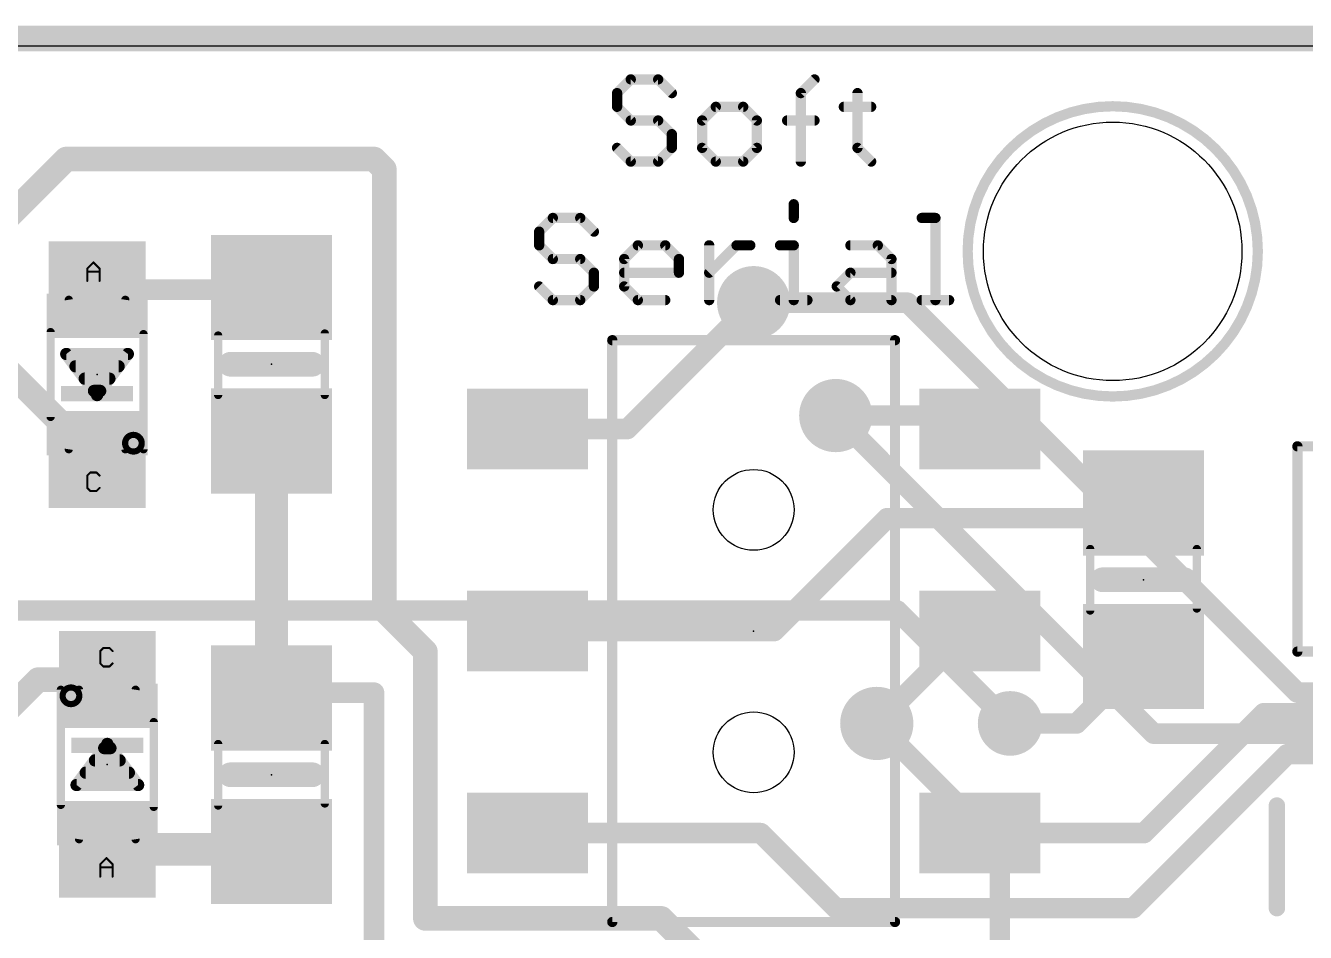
# Model space of a CAD drawing. Extents: x -6.7 to 68.6, y -6.2 to 53.6.
# Drawn here: x 1.78 to 17.62, y 42.37 to 53.59 of the extents above; entities that cross this region are included whole.
import ezdxf

# ---------------------------------------------------------------- set-up
doc = ezdxf.new("R2010")
doc.units = 0
for name, color, linetype in [('1', 12, 'CONTINUOUS'), ('16', 132, 'CONTINUOUS'), ('18', 110, 'CONTINUOUS'), ('20', 53, 'CONTINUOUS'), ('21', 40, 'CONTINUOUS'), ('23', 40, 'CONTINUOUS'), ('47', 253, 'CONTINUOUS'), ('51', 253, 'CONTINUOUS')]:
    doc.layers.add(name, color=color, linetype=linetype)

# ---------------------------------------------------------------- blocks, each defined once
blk = doc.blocks.new('RECT')
blk.add_solid([(-0.5, -0.5), (0.5, -0.5), (-0.5, 0.5), (0.5, 0.5)])
blk = doc.blocks.new('ROUNDV')
at = {"const_width": 0.5}
blk.add_lwpolyline([(0, -0.25, 1), (0, 0.25, 1), (0, -0.25)], format="xyb", dxfattribs=at)

msp = doc.modelspace()

# ---------------------------------------------------------------- linework, layer by layer
at = {"layer": '1'}
for points, const_width in [([(29.972, 53.467), (0, 53.467)], 0.254), ([(1.397, 51.054), (2.286, 51.943)], 0.3048), ([(2.286, 51.943), (6.096, 51.943)], 0.3048), ([(6.096, 51.943), (6.223, 51.816)], 0.3048), ([(6.223, 51.816), (6.223, 46.355)], 0.3048), ([(4.799, 50.326), (2.667, 50.326)], 0.254), ([(4.826, 50.353), (4.799, 50.326)], 0.254), ([(10.795, 50.165), (9.231, 48.601)], 0.254), ([(2.667, 48.226), (1.397, 49.496)], 0.3048), ([(11.811, 48.768), (13.428, 48.768)], 0.254), ([(13.595, 48.601), (13.428, 48.768)], 0.254), ([(4.826, 48.453), (4.826, 45.273)], 0.4064), ([(9.231, 48.601), (7.995, 48.601)], 0.254), ([(15.433, 47.498), (15.621, 47.686)], 0.254), ([(11.049, 46.101), (12.446, 47.498)], 0.254), ([(12.446, 47.498), (15.433, 47.498)], 0.254), ([(6.223, 46.355), (6.731, 45.847)], 0.3048), ([(7.995, 46.101), (11.049, 46.101)], 0.254), ([(12.319, 44.958), (13.462, 46.101)], 0.254), ([(13.462, 46.101), (13.595, 46.101)], 0.254), ([(6.731, 45.847), (6.731, 42.545)], 0.3048), ([(14.793, 44.958), (15.621, 45.786)], 0.254), ([(1.939, 45.5), (1.27, 44.831)], 0.3048), ([(2.794, 45.5), (1.939, 45.5)], 0.3048), ([(4.892, 45.339), (4.826, 45.273)], 0.254), ([(6.096, 45.339), (4.892, 45.339)], 0.254), ([(6.096, 41.783), (6.096, 45.339)], 0.254), ([(17.111, 45.085), (15.627, 43.601)], 0.254), ([(60.452, 45.085), (17.111, 45.085)], 0.254), ([(13.97, 44.958), (14.793, 44.958)], 0.254), ([(15.494, 42.672), (17.399, 44.577)], 0.254), ([(62.738, 44.577), (17.399, 44.577)], 0.254), ([(7.995, 43.601), (10.882, 43.601)], 0.254), ([(10.882, 43.601), (11.811, 42.672)], 0.254), ([(15.627, 43.601), (13.595, 43.601)], 0.254), ([(2.794, 43.4), (4.799, 43.4)], 0.4064), ([(4.799, 43.4), (4.826, 43.373)], 0.4064), ([(11.811, 42.672), (15.494, 42.672)], 0.254), ([(6.731, 42.545), (9.652, 42.545)], 0.3048), ([(9.652, 42.545), (10.983, 41.214)], 0.3048)]:
    msp.add_lwpolyline(points, dxfattribs=dict(at, const_width=const_width))
for points, const_width in [([(2.286, 52.0192, 1), (2.286, 51.8668)], 0.1524), ([(2.3399, 51.8891, 1), (2.2321, 51.9969)], 0.1524), ([(6.1499, 51.9969, 1), (6.0421, 51.8891)], 0.1524), ([(6.096, 51.8668, 1), (6.096, 52.0192)], 0.1524), ([(6.2992, 51.816, 1), (6.1468, 51.816)], 0.1524), ([(6.1691, 51.7621, 1), (6.2769, 51.8699)], 0.1524), ([(2.667, 50.3895, 1), (2.667, 50.2625)], 0.127), ([(4.7541, 50.3709, 1), (4.8439, 50.2811)], 0.127), ([(4.8709, 50.3081, 1), (4.7811, 50.3979)], 0.127), ([(4.799, 50.2625, 1), (4.799, 50.3895)], 0.127), ([(10.8399, 50.1201, 1), (10.7501, 50.2099)], 0.127), ([(11.811, 48.8315, 1), (11.811, 48.7045)], 0.127), ([(13.4729, 48.8129, 1), (13.3831, 48.7231)], 0.127), ([(13.428, 48.7045, 1), (13.428, 48.8315)], 0.127), ([(4.9276, 48.453, 1), (4.7244, 48.453)], 0.2032), ([(7.995, 48.6645, 1), (7.995, 48.5375)], 0.127), ([(9.1861, 48.6459, 1), (9.2759, 48.5561)], 0.127), ([(9.231, 48.5375, 1), (9.231, 48.6645)], 0.127), ([(13.5501, 48.5561, 1), (13.6399, 48.6459)], 0.127), ([(2.6131, 48.1721, 1), (2.7209, 48.2799)], 0.1524), ([(15.6659, 47.6411, 1), (15.5761, 47.7309)], 0.127), ([(12.446, 47.5615, 1), (12.446, 47.4345)], 0.127), ([(12.4909, 47.4531, 1), (12.4011, 47.5429)], 0.127), ([(15.3881, 47.5429, 1), (15.4779, 47.4531)], 0.127), ([(15.433, 47.4345, 1), (15.433, 47.5615)], 0.127), ([(6.2769, 46.4089, 1), (6.1691, 46.3011)], 0.1524), ([(6.1468, 46.355, 1), (6.2992, 46.355)], 0.1524), ([(7.995, 46.1645, 1), (7.995, 46.0375)], 0.127), ([(11.0041, 46.1459, 1), (11.0939, 46.0561)], 0.127), ([(11.049, 46.0375, 1), (11.049, 46.1645)], 0.127), ([(13.462, 46.1645, 1), (13.462, 46.0375)], 0.127), ([(13.5069, 46.0561, 1), (13.4171, 46.1459)], 0.127), ([(13.595, 46.0375, 1), (13.595, 46.1645)], 0.127), ([(6.8072, 45.847, 1), (6.6548, 45.847)], 0.1524), ([(6.6771, 45.7931, 1), (6.7849, 45.9009)], 0.1524), ([(15.6659, 45.7411, 1), (15.5761, 45.8309)], 0.127), ([(1.939, 45.5762, 1), (1.939, 45.4238)], 0.1524), ([(1.9929, 45.4461, 1), (1.8851, 45.5539)], 0.1524), ([(2.794, 45.4238, 1), (2.794, 45.5762)], 0.1524), ([(4.7244, 45.273, 1), (4.9276, 45.273)], 0.2032), ([(4.7811, 45.3179, 1), (4.8709, 45.2281)], 0.127), ([(4.892, 45.4025, 1), (4.892, 45.2755)], 0.127), ([(4.9369, 45.2941, 1), (4.8471, 45.3839)], 0.127), ([(6.1595, 45.339, 1), (6.0325, 45.339)], 0.127), ([(6.096, 45.2755, 1), (6.096, 45.4025)], 0.127), ([(17.111, 45.1485, 1), (17.111, 45.0215)], 0.127), ([(17.1559, 45.0401, 1), (17.0661, 45.1299)], 0.127), ([(12.2741, 45.0029, 1), (12.3639, 44.9131)], 0.127), ([(13.97, 45.0215, 1), (13.97, 44.8945)], 0.127), ([(14.7481, 45.0029, 1), (14.8379, 44.9131)], 0.127), ([(14.793, 44.8945, 1), (14.793, 45.0215)], 0.127), ([(17.399, 44.6405, 1), (17.399, 44.5135)], 0.127), ([(17.4439, 44.5321, 1), (17.3541, 44.6219)], 0.127), ([(7.995, 43.6645, 1), (7.995, 43.5375)], 0.127), ([(10.9269, 43.6459, 1), (10.8371, 43.5561)], 0.127), ([(10.882, 43.5375, 1), (10.882, 43.6645)], 0.127), ([(13.595, 43.6645, 1), (13.595, 43.5375)], 0.127), ([(15.627, 43.5375, 1), (15.627, 43.6645)], 0.127), ([(2.794, 43.5016, 1), (2.794, 43.2984)], 0.2032), ([(4.8708, 43.4718, 1), (4.7272, 43.3282)], 0.2032), ([(4.799, 43.2984, 1), (4.799, 43.5016)], 0.2032), ([(15.5821, 43.6459, 1), (15.6719, 43.5561)], 0.127), ([(4.7542, 43.3012, 1), (4.8978, 43.4448)], 0.2032), ([(11.811, 42.7355, 1), (11.811, 42.6085)], 0.127), ([(11.7661, 42.6271, 1), (11.8559, 42.7169)], 0.127), ([(15.4491, 42.7169, 1), (15.5389, 42.6271)], 0.127), ([(15.494, 42.6085, 1), (15.494, 42.7355)], 0.127), ([(6.731, 42.6212, 1), (6.731, 42.4688)], 0.1524), ([(6.6548, 42.545, 1), (6.8072, 42.545)], 0.1524), ([(9.7059, 42.5989, 1), (9.5981, 42.4911)], 0.1524), ([(9.652, 42.4688, 1), (9.652, 42.6212)], 0.1524)]:
    msp.add_lwpolyline(points, format="xyb", dxfattribs=dict(at, const_width=const_width))
at = {"layer": '16', "const_width": 0.254}
for points in [[(12.7, 50.165), (10.795, 50.165)], [(17.526, 45.339), (12.7, 50.165)], [(15.748, 44.831), (11.811, 48.768)], [(12.573, 46.355), (1.524, 46.355)], [(12.573, 46.355), (13.97, 44.958)], [(21.59, 45.339), (17.526, 45.339)], [(12.319, 44.958), (13.843, 43.434)], [(21.336, 44.831), (15.748, 44.831)], [(13.843, 43.434), (13.843, 37.338)]]:
    msp.add_lwpolyline(points, dxfattribs=at)
at = {"layer": '16', "const_width": 0.127}
for points in [[(10.795, 50.2285, 1), (10.795, 50.1015)], [(12.7449, 50.2099, 1), (12.6551, 50.1201)], [(12.7, 50.1015, 1), (12.7, 50.2285)], [(11.8559, 48.8129, 1), (11.7661, 48.7231)], [(12.6179, 46.3999, 1), (12.5281, 46.3101)], [(12.573, 46.2915, 1), (12.573, 46.4185)], [(17.526, 45.4025, 1), (17.526, 45.2755)], [(17.4811, 45.2941, 1), (17.5709, 45.3839)], [(12.3639, 45.0029, 1), (12.2741, 44.9131)], [(13.9251, 44.9131, 1), (14.0149, 45.0029)], [(15.748, 44.8945, 1), (15.748, 44.7675)], [(15.7031, 44.7861, 1), (15.7929, 44.8759)], [(13.9065, 43.434, 1), (13.7795, 43.434)], [(13.7981, 43.3891, 1), (13.8879, 43.4789)]]:
    msp.add_lwpolyline(points, format="xyb", dxfattribs=at)
at = {"layer": '20'}
msp.add_line((64.516, 53.34), (0, 53.34), dxfattribs=at)
for centre, radius in [((15.24, 50.8), 1.6), ((10.795, 47.601), 0.5), ((10.795, 44.601), 0.5)]:
    msp.add_circle(centre, radius, dxfattribs=at)
at = {"layer": '21'}
for points, const_width in [([(9.2739, 52.9281), (9.1044, 52.7586)], 0.127), ([(9.6128, 52.9281), (9.2739, 52.9281)], 0.127), ([(9.7823, 52.7586), (9.6128, 52.9281)], 0.127), ([(11.3788, 52.7586), (11.5483, 52.9281)], 0.127), ([(9.1044, 52.7586), (9.1044, 52.5892)], 0.127), ([(11.3788, 51.9113), (11.3788, 52.7586)], 0.127), ([(12.0804, 52.7586), (12.0804, 52.0807)], 0.127), ([(9.1044, 52.5892), (9.2739, 52.4197)], 0.127), ([(10.3263, 52.5892), (10.1569, 52.4197)], 0.127), ([(10.6653, 52.5892), (10.3263, 52.5892)], 0.127), ([(10.8348, 52.4197), (10.6653, 52.5892)], 0.127), ([(11.911, 52.5892), (12.2499, 52.5892)], 0.127), ([(9.2739, 52.4197), (9.6128, 52.4197)], 0.127), ([(9.6128, 52.4197), (9.7823, 52.2502)], 0.127), ([(10.1569, 52.4197), (10.1569, 52.0807)], 0.127), ([(10.8348, 52.0807), (10.8348, 52.4197)], 0.127), ([(11.2093, 52.4197), (11.5483, 52.4197)], 0.127), ([(9.7823, 52.2502), (9.7823, 52.0807)], 0.127), ([(9.2739, 51.9113), (9.1044, 52.0807)], 0.127), ([(9.7823, 52.0807), (9.6128, 51.9113)], 0.127), ([(10.1569, 52.0807), (10.3263, 51.9113)], 0.127), ([(10.6653, 51.9113), (10.8348, 52.0807)], 0.127), ([(12.0804, 52.0807), (12.2499, 51.9113)], 0.127), ([(9.6128, 51.9113), (9.2739, 51.9113)], 0.127), ([(10.3263, 51.9113), (10.6653, 51.9113)], 0.127), ([(11.2911, 51.3831), (11.2911, 51.2136)], 0.127), ([(8.3091, 51.2136), (8.1396, 51.0441)], 0.127), ([(8.6481, 51.2136), (8.3091, 51.2136)], 0.127), ([(8.8176, 51.0441), (8.6481, 51.2136)], 0.127), ([(12.8757, 51.2136), (13.0452, 51.2136)], 0.127), ([(13.0452, 51.2136), (13.0452, 50.1968)], 0.127), ([(8.1396, 51.0441), (8.1396, 50.8747)], 0.127), ([(8.1396, 50.8747), (8.3091, 50.7052)], 0.127), ([(9.1921, 50.7052), (9.3616, 50.8747)], 0.127), ([(9.3616, 50.8747), (9.7005, 50.8747)], 0.127), ([(9.7005, 50.8747), (9.87, 50.7052)], 0.127), ([(10.2446, 50.1968), (10.2446, 50.8747)], 0.127), ([(10.2446, 50.5357), (10.5835, 50.8747)], 0.127), ([(10.5835, 50.8747), (10.753, 50.8747)], 0.127), ([(11.1216, 50.8747), (11.2911, 50.8747)], 0.127), ([(11.2911, 50.8747), (11.2911, 50.1968)], 0.127), ([(11.9927, 50.8747), (12.3317, 50.8747)], 0.127), ([(12.3317, 50.8747), (12.5012, 50.7052)], 0.127), ([(8.3091, 50.7052), (8.6481, 50.7052)], 0.127), ([(8.6481, 50.7052), (8.8176, 50.5357)], 0.127), ([(9.1921, 50.3662), (9.1921, 50.7052)], 0.127), ([(9.87, 50.7052), (9.87, 50.5357)], 0.127), ([(12.5012, 50.7052), (12.5012, 50.1968)], 0.127), ([(8.8176, 50.5357), (8.8176, 50.3662)], 0.127), ([(9.87, 50.5357), (9.1921, 50.5357)], 0.127), ([(11.8232, 50.3662), (11.9927, 50.5357)], 0.127), ([(11.9927, 50.5357), (12.5012, 50.5357)], 0.127), ([(8.3091, 50.1968), (8.1396, 50.3662)], 0.127), ([(8.8176, 50.3662), (8.6481, 50.1968)], 0.127), ([(9.3616, 50.1968), (9.1921, 50.3662)], 0.127), ([(11.9927, 50.1968), (11.8232, 50.3662)], 0.127), ([(8.6481, 50.1968), (8.3091, 50.1968)], 0.127), ([(9.7005, 50.1968), (9.3616, 50.1968)], 0.127), ([(11.1216, 50.1968), (11.4606, 50.1968)], 0.127), ([(12.5012, 50.1968), (11.9927, 50.1968)], 0.127), ([(12.8757, 50.1968), (13.2147, 50.1968)], 0.127), ([(9.045, 42.501), (9.045, 49.701)], 0.127), ([(9.045, 49.701), (12.545, 49.701)], 0.127), ([(12.545, 49.701), (12.545, 42.501)], 0.127), ([(3.048, 49.53), (2.286, 49.53)], 0.1524), ([(2.286, 49.53), (2.667, 49.022)], 0.1524), ([(2.667, 49.022), (3.048, 49.53)], 0.1524), ([(2.4003, 49.3776), (2.9337, 49.3776)], 0.1524), ([(5.334, 49.403), (4.318, 49.403)], 0.3048), ([(2.5146, 49.2252), (2.8194, 49.2252)], 0.1524), ([(2.6289, 49.0728), (2.7051, 49.0728)], 0.1524), ([(17.526, 48.387), (42.926, 48.387)], 0.127), ([(17.526, 45.847), (17.526, 48.387)], 0.127), ([(15.113, 46.736), (16.129, 46.736)], 0.3048), ([(42.926, 45.847), (17.526, 45.847)], 0.127), ([(2.794, 44.704), (2.413, 44.196)], 0.1524), ([(2.7559, 44.6532), (2.8321, 44.6532)], 0.1524), ([(3.175, 44.196), (2.794, 44.704)], 0.1524), ([(2.6416, 44.5008), (2.9464, 44.5008)], 0.1524), ([(2.5273, 44.3484), (3.0607, 44.3484)], 0.1524), ([(4.318, 44.323), (5.334, 44.323)], 0.3048), ([(2.413, 44.196), (3.175, 44.196)], 0.1524), ([(2.413, 44.196), (3.175, 44.196)], 0.1524), ([(12.545, 42.501), (9.045, 42.501)], 0.127)]:
    msp.add_lwpolyline(points, dxfattribs=dict(at, const_width=const_width))
for points, const_width in [([(9.2739, 52.9599, 1), (9.2739, 52.8964)], 0.0635), ([(9.2963, 52.9057, 1), (9.2514, 52.9506)], 0.0635), ([(9.6353, 52.9506, 1), (9.5904, 52.9057)], 0.0635), ([(9.6128, 52.8964, 1), (9.6128, 52.9599)], 0.0635), ([(11.5707, 52.9057, 1), (11.5258, 52.9506)], 0.0635), ([(9.1362, 52.7586, 1), (9.0726, 52.7586)], 0.0635), ([(9.0819, 52.7811, 1), (9.1269, 52.7362)], 0.0635), ([(9.7599, 52.7362, 1), (9.8048, 52.7811)], 0.0635), ([(11.4105, 52.7586, 1), (11.347, 52.7586)], 0.0635), ([(11.3563, 52.7811, 1), (11.4012, 52.7362)], 0.0635), ([(12.1122, 52.7586, 1), (12.0487, 52.7586)], 0.0635), ([(9.0726, 52.5892, 1), (9.1362, 52.5892)], 0.0635), ([(9.1269, 52.6116, 1), (9.0819, 52.5667)], 0.0635), ([(10.3263, 52.6209, 1), (10.3263, 52.5574)], 0.0635), ([(10.3488, 52.5667, 1), (10.3039, 52.6116)], 0.0635), ([(10.6877, 52.6116, 1), (10.6428, 52.5667)], 0.0635), ([(10.6653, 52.5574, 1), (10.6653, 52.6209)], 0.0635), ([(11.911, 52.6209, 1), (11.911, 52.5574)], 0.0635), ([(12.2499, 52.5574, 1), (12.2499, 52.6209)], 0.0635), ([(9.2739, 52.4514, 1), (9.2739, 52.3879)], 0.0635), ([(9.2514, 52.3972, 1), (9.2963, 52.4421)], 0.0635), ([(9.6353, 52.4421, 1), (9.5904, 52.3972)], 0.0635), ([(9.6128, 52.3879, 1), (9.6128, 52.4514)], 0.0635), ([(10.1886, 52.4197, 1), (10.1251, 52.4197)], 0.0635), ([(10.1344, 52.4421, 1), (10.1793, 52.3972)], 0.0635), ([(10.8665, 52.4197, 1), (10.803, 52.4197)], 0.0635), ([(10.8123, 52.3972, 1), (10.8572, 52.4421)], 0.0635), ([(11.2093, 52.4514, 1), (11.2093, 52.3879)], 0.0635), ([(11.5483, 52.3879, 1), (11.5483, 52.4514)], 0.0635), ([(9.8141, 52.2502, 1), (9.7506, 52.2502)], 0.0635), ([(9.7599, 52.2278, 1), (9.8048, 52.2727)], 0.0635), ([(9.1269, 52.1032, 1), (9.0819, 52.0583)], 0.0635), ([(9.8048, 52.0583, 1), (9.7599, 52.1032)], 0.0635), ([(10.1793, 52.1032, 1), (10.1344, 52.0583)], 0.0635), ([(10.8572, 52.0583, 1), (10.8123, 52.1032)], 0.0635), ([(12.1029, 52.1032, 1), (12.058, 52.0583)], 0.0635), ([(9.2739, 51.943, 1), (9.2739, 51.8795)], 0.0635), ([(9.2514, 51.8888, 1), (9.2963, 51.9337)], 0.0635), ([(9.5904, 51.9337, 1), (9.6353, 51.8888)], 0.0635), ([(9.6128, 51.8795, 1), (9.6128, 51.943)], 0.0635), ([(9.7506, 52.0807, 1), (9.8141, 52.0807)], 0.0635), ([(10.1251, 52.0807, 1), (10.1886, 52.0807)], 0.0635), ([(10.3263, 51.943, 1), (10.3263, 51.8795)], 0.0635), ([(10.3039, 51.8888, 1), (10.3488, 51.9337)], 0.0635), ([(10.6428, 51.9337, 1), (10.6877, 51.8888)], 0.0635), ([(10.6653, 51.8795, 1), (10.6653, 51.943)], 0.0635), ([(10.803, 52.0807, 1), (10.8665, 52.0807)], 0.0635), ([(12.0487, 52.0807, 1), (12.1122, 52.0807)], 0.0635), ([(12.2275, 51.8888, 1), (12.2724, 51.9337)], 0.0635), ([(11.347, 51.9113, 1), (11.4105, 51.9113)], 0.0635), ([(11.3228, 51.3831, 1), (11.2593, 51.3831)], 0.0635), ([(8.3091, 51.2454, 1), (8.3091, 51.1819)], 0.0635), ([(8.3316, 51.1912, 1), (8.2867, 51.2361)], 0.0635), ([(8.6705, 51.2361, 1), (8.6256, 51.1912)], 0.0635), ([(8.6481, 51.1819, 1), (8.6481, 51.2454)], 0.0635), ([(11.2593, 51.2136, 1), (11.3228, 51.2136)], 0.0635), ([(12.8757, 51.2454, 1), (12.8757, 51.1819)], 0.0635), ([(13.0769, 51.2136, 1), (13.0134, 51.2136)], 0.0635), ([(13.0452, 51.1819, 1), (13.0452, 51.2454)], 0.0635), ([(8.1714, 51.0441, 1), (8.1079, 51.0441)], 0.0635), ([(8.1172, 51.0666, 1), (8.1621, 51.0217)], 0.0635), ([(8.7951, 51.0217, 1), (8.84, 51.0666)], 0.0635), ([(8.1621, 50.8971, 1), (8.1172, 50.8522)], 0.0635), ([(8.1079, 50.8747, 1), (8.1714, 50.8747)], 0.0635), ([(9.3616, 50.9064, 1), (9.3616, 50.8429)], 0.0635), ([(9.384, 50.8522, 1), (9.3391, 50.8971)], 0.0635), ([(9.723, 50.8971, 1), (9.6781, 50.8522)], 0.0635), ([(9.7005, 50.8429, 1), (9.7005, 50.9064)], 0.0635), ([(10.2763, 50.8747, 1), (10.2128, 50.8747)], 0.0635), ([(10.5835, 50.9064, 1), (10.5835, 50.8429)], 0.0635), ([(10.606, 50.8522, 1), (10.5611, 50.8971)], 0.0635), ([(10.753, 50.8429, 1), (10.753, 50.9064)], 0.0635), ([(11.1216, 50.9064, 1), (11.1216, 50.8429)], 0.0635), ([(11.3228, 50.8747, 1), (11.2593, 50.8747)], 0.0635), ([(11.2911, 50.8429, 1), (11.2911, 50.9064)], 0.0635), ([(11.9927, 50.9064, 1), (11.9927, 50.8429)], 0.0635), ([(12.3541, 50.8971, 1), (12.3092, 50.8522)], 0.0635), ([(12.3317, 50.8429, 1), (12.3317, 50.9064)], 0.0635), ([(8.3091, 50.7369, 1), (8.3091, 50.6734)], 0.0635), ([(8.2867, 50.6827, 1), (8.3316, 50.7276)], 0.0635), ([(8.6705, 50.7276, 1), (8.6256, 50.6827)], 0.0635), ([(8.6481, 50.6734, 1), (8.6481, 50.7369)], 0.0635), ([(9.2239, 50.7052, 1), (9.1604, 50.7052)], 0.0635), ([(9.1697, 50.7276, 1), (9.2146, 50.6827)], 0.0635), ([(9.9018, 50.7052, 1), (9.8383, 50.7052)], 0.0635), ([(9.8476, 50.6827, 1), (9.8925, 50.7276)], 0.0635), ([(12.5329, 50.7052, 1), (12.4694, 50.7052)], 0.0635), ([(12.4787, 50.6827, 1), (12.5236, 50.7276)], 0.0635), ([(8.8493, 50.5357, 1), (8.7858, 50.5357)], 0.0635), ([(8.7951, 50.5133, 1), (8.84, 50.5582)], 0.0635), ([(9.1921, 50.5675, 1), (9.1921, 50.504)], 0.0635), ([(9.8383, 50.5357, 1), (9.9018, 50.5357)], 0.0635), ([(9.87, 50.504, 1), (9.87, 50.5675)], 0.0635), ([(10.2221, 50.5582, 1), (10.267, 50.5133)], 0.0635), ([(11.9927, 50.5675, 1), (11.9927, 50.504)], 0.0635), ([(12.0152, 50.5133, 1), (11.9703, 50.5582)], 0.0635), ([(12.5012, 50.504, 1), (12.5012, 50.5675)], 0.0635), ([(8.1621, 50.3887, 1), (8.1172, 50.3438)], 0.0635), ([(8.7858, 50.3662, 1), (8.8493, 50.3662)], 0.0635), ([(8.84, 50.3438, 1), (8.7951, 50.3887)], 0.0635), ([(9.1604, 50.3662, 1), (9.2239, 50.3662)], 0.0635), ([(9.2146, 50.3887, 1), (9.1697, 50.3438)], 0.0635), ([(11.8457, 50.3887, 1), (11.8008, 50.3438)], 0.0635), ([(11.8008, 50.3887, 1), (11.8457, 50.3438)], 0.0635), ([(8.3091, 50.2285, 1), (8.3091, 50.165)], 0.0635), ([(8.2867, 50.1743, 1), (8.3316, 50.2192)], 0.0635), ([(8.6256, 50.2192, 1), (8.6705, 50.1743)], 0.0635), ([(8.6481, 50.165, 1), (8.6481, 50.2285)], 0.0635), ([(9.3616, 50.2285, 1), (9.3616, 50.165)], 0.0635), ([(9.3391, 50.1743, 1), (9.384, 50.2192)], 0.0635), ([(9.7005, 50.165, 1), (9.7005, 50.2285)], 0.0635), ([(10.2128, 50.1968, 1), (10.2763, 50.1968)], 0.0635), ([(11.1216, 50.2285, 1), (11.1216, 50.165)], 0.0635), ([(11.2593, 50.1968, 1), (11.3228, 50.1968)], 0.0635), ([(11.4606, 50.165, 1), (11.4606, 50.2285)], 0.0635), ([(11.9927, 50.2285, 1), (11.9927, 50.165)], 0.0635), ([(11.9703, 50.1743, 1), (12.0152, 50.2192)], 0.0635), ([(12.4694, 50.1968, 1), (12.5329, 50.1968)], 0.0635), ([(12.5012, 50.165, 1), (12.5012, 50.2285)], 0.0635), ([(12.8757, 50.2285, 1), (12.8757, 50.165)], 0.0635), ([(13.0134, 50.1968, 1), (13.0769, 50.1968)], 0.0635), ([(13.2147, 50.165, 1), (13.2147, 50.2285)], 0.0635), ([(9.0768, 49.701, 1), (9.0132, 49.701)], 0.0635), ([(9.045, 49.7328, 1), (9.045, 49.6692)], 0.0635), ([(12.5768, 49.701, 1), (12.5132, 49.701)], 0.0635), ([(12.545, 49.6692, 1), (12.545, 49.7328)], 0.0635), ([(2.286, 49.5681, 1), (2.286, 49.4919)], 0.0762), ([(2.3165, 49.5529, 1), (2.2555, 49.5071)], 0.0762), ([(3.0785, 49.5071, 1), (3.0175, 49.5529)], 0.0762), ([(3.048, 49.4919, 1), (3.048, 49.5681)], 0.0762), ([(2.4003, 49.4157, 1), (2.4003, 49.3395)], 0.0762), ([(2.9337, 49.3395, 1), (2.9337, 49.4157)], 0.0762), ([(4.318, 49.4792, 1), (4.318, 49.3268)], 0.1524), ([(5.334, 49.3268, 1), (5.334, 49.4792)], 0.1524), ([(2.5146, 49.2633, 1), (2.5146, 49.1871)], 0.0762), ([(2.8194, 49.1871, 1), (2.8194, 49.2633)], 0.0762), ([(2.6289, 49.1109, 1), (2.6289, 49.0347)], 0.0762), ([(2.7051, 49.0347, 1), (2.7051, 49.1109)], 0.0762), ([(2.6365, 49.0449, 1), (2.6975, 48.9991)], 0.0762), ([(2.6365, 48.9991, 1), (2.6975, 49.0449)], 0.0762), ([(17.526, 48.4188, 1), (17.526, 48.3552)], 0.0635), ([(17.5577, 48.387, 1), (17.4943, 48.387)], 0.0635), ([(15.113, 46.8122, 1), (15.113, 46.6598)], 0.1524), ([(16.129, 46.6598, 1), (16.129, 46.8122)], 0.1524), ([(17.526, 45.8788, 1), (17.526, 45.8152)], 0.0635), ([(17.4943, 45.847, 1), (17.5577, 45.847)], 0.0635), ([(2.7559, 44.6913, 1), (2.7559, 44.6151)], 0.0762), ([(2.8245, 44.7269, 1), (2.7635, 44.6811)], 0.0762), ([(2.8245, 44.6811, 1), (2.7635, 44.7269)], 0.0762), ([(2.8321, 44.6151, 1), (2.8321, 44.6913)], 0.0762), ([(2.6416, 44.5389, 1), (2.6416, 44.4627)], 0.0762), ([(2.9464, 44.4627, 1), (2.9464, 44.5389)], 0.0762), ([(2.5273, 44.3865, 1), (2.5273, 44.3103)], 0.0762), ([(3.0607, 44.3103, 1), (3.0607, 44.3865)], 0.0762), ([(4.318, 44.3992, 1), (4.318, 44.2468)], 0.1524), ([(5.334, 44.2468, 1), (5.334, 44.3992)], 0.1524), ([(2.413, 44.2341, 1), (2.413, 44.1579)], 0.0762), ([(2.413, 44.2341, 1), (2.413, 44.1579)], 0.0762), ([(2.3825, 44.2189, 1), (2.4435, 44.1731)], 0.0762), ([(3.1445, 44.1731, 1), (3.2055, 44.2189)], 0.0762), ([(3.175, 44.1579, 1), (3.175, 44.2341)], 0.0762), ([(3.175, 44.1579, 1), (3.175, 44.2341)], 0.0762), ([(9.0132, 42.501, 1), (9.0768, 42.501)], 0.0635), ([(9.045, 42.5328, 1), (9.045, 42.4693)], 0.0635), ([(12.5132, 42.501, 1), (12.5768, 42.501)], 0.0635), ([(12.545, 42.4693, 1), (12.545, 42.5328)], 0.0635)]:
    msp.add_lwpolyline(points, format="xyb", dxfattribs=dict(at, const_width=const_width))
at = {"layer": '23'}
for p in [(2.667, 49.276), (4.826, 49.403), (15.621, 46.736), (10.795, 46.101), (2.794, 44.45), (4.826, 44.323)]:
    msp.add_point(p, dxfattribs=at)
at = {"layer": '47', "const_width": 0.13}
msp.add_lwpolyline([(22.352, 53.34), (-6.268, 53.34)], dxfattribs=at)
at = {"layer": '51'}
for points, const_width in [([(15.24, 49.004, 1), (15.24, 52.596, 1), (15.24, 49.004)], 0.127), ([(2.5522, 50.5872, 1), (2.5395, 50.5872)], 0.0127), ([(2.5413, 50.5917, 1), (2.5503, 50.5827)], 0.0127), ([(2.5458, 50.5554, 1), (2.5458, 50.5427)], 0.0127), ([(2.6266, 50.668, 1), (2.6176, 50.659)], 0.0127), ([(2.6266, 50.659, 1), (2.6176, 50.668)], 0.0127), ([(2.7047, 50.5872, 1), (2.692, 50.5872)], 0.0127), ([(2.6939, 50.5827, 1), (2.7028, 50.5917)], 0.0127), ([(2.6984, 50.5427, 1), (2.6984, 50.5554)], 0.0127), ([(2.5395, 50.4347, 1), (2.5522, 50.4347)], 0.0127), ([(2.692, 50.4347, 1), (2.7047, 50.4347)], 0.0127), ([(2.317, 50.201, 0.8571), (3.017, 50.201)], 0.1016), ([(2.3421, 50.2049, 1), (2.2919, 50.1971)], 0.0508), ([(3.0421, 50.1971, 1), (2.9919, 50.2049)], 0.0508), ([(2.1174, 49.801, 1), (2.0666, 49.801)], 0.0508), ([(3.2674, 49.776, 1), (3.2166, 49.776)], 0.0508), ([(4.1914, 49.759, 1), (4.1406, 49.759)], 0.0508), ([(5.5114, 49.784, 1), (5.4606, 49.784)], 0.0508), ([(4.1406, 49.022, 1), (4.1914, 49.022)], 0.0508), ([(5.4606, 49.022, 1), (5.5114, 49.022)], 0.0508), ([(2.0666, 48.751, 1), (2.1174, 48.751)], 0.0508), ([(3.017, 48.351, 0.8571), (2.317, 48.351)], 0.1016), ([(3.117, 48.323, 1), (3.117, 48.529, 1), (3.117, 48.323)], 0.0762), ([(2.2919, 48.3549, 1), (2.3421, 48.3471)], 0.0508), ([(2.9919, 48.3471, 1), (3.0421, 48.3549)], 0.0508), ([(3.2166, 48.351, 1), (3.2674, 48.351)], 0.0508), ([(2.5522, 48.0254, 1), (2.5395, 48.0254)], 0.0127), ([(2.5413, 48.0299, 1), (2.5503, 48.0209)], 0.0127), ([(2.584, 48.0698, 1), (2.584, 48.0571)], 0.0127), ([(2.5884, 48.059, 1), (2.5795, 48.068)], 0.0127), ([(2.6647, 48.068, 1), (2.6557, 48.059)], 0.0127), ([(2.6602, 48.0571, 1), (2.6602, 48.0698)], 0.0127), ([(2.6939, 48.0209, 1), (2.7028, 48.0299)], 0.0127), ([(2.5503, 47.8773, 1), (2.5413, 47.8683)], 0.0127), ([(2.5395, 47.8728, 1), (2.5522, 47.8728)], 0.0127), ([(2.584, 47.8411, 1), (2.584, 47.8284)], 0.0127), ([(2.5795, 47.8302, 1), (2.5884, 47.8392)], 0.0127), ([(2.6557, 47.8392, 1), (2.6647, 47.8302)], 0.0127), ([(2.6602, 47.8284, 1), (2.6602, 47.8411)], 0.0127), ([(2.7028, 47.8683, 1), (2.6939, 47.8773)], 0.0127), ([(14.9864, 47.117, 1), (14.9356, 47.117)], 0.0508), ([(16.3064, 47.117, 1), (16.2556, 47.117)], 0.0508), ([(14.9356, 46.355, 1), (14.9864, 46.355)], 0.0508), ([(16.2556, 46.38, 1), (16.3064, 46.38)], 0.0508), ([(2.7022, 45.8579, 1), (2.7112, 45.8489)], 0.0127), ([(2.713, 45.8534, 1), (2.7004, 45.8534)], 0.0127), ([(2.7448, 45.8978, 1), (2.7448, 45.8851)], 0.0127), ([(2.7493, 45.887, 1), (2.7403, 45.896)], 0.0127), ([(2.8256, 45.896, 1), (2.8166, 45.887)], 0.0127), ([(2.8211, 45.8851, 1), (2.8211, 45.8978)], 0.0127), ([(2.8547, 45.8489, 1), (2.8637, 45.8579)], 0.0127), ([(2.7112, 45.7053, 1), (2.7022, 45.6963)], 0.0127), ([(2.7004, 45.7008, 1), (2.713, 45.7008)], 0.0127), ([(2.7448, 45.669, 1), (2.7448, 45.6564)], 0.0127), ([(2.7403, 45.6582, 1), (2.7493, 45.6672)], 0.0127), ([(2.8166, 45.6672, 1), (2.8256, 45.6582)], 0.0127), ([(2.8211, 45.6564, 1), (2.8211, 45.669)], 0.0127), ([(2.8637, 45.6963, 1), (2.8547, 45.7053)], 0.0127), ([(2.2444, 45.375, 1), (2.1936, 45.375)], 0.0508), ([(2.344, 45.197, 1), (2.344, 45.403, 1), (2.344, 45.197)], 0.0762), ([(2.444, 45.375, 0.8571), (3.144, 45.375)], 0.1016), ([(2.4691, 45.3789, 1), (2.4189, 45.3711)], 0.0508), ([(3.1691, 45.3711, 1), (3.1189, 45.3789)], 0.0508), ([(3.3944, 44.975, 1), (3.3436, 44.975)], 0.0508), ([(4.1914, 44.704, 1), (4.1406, 44.704)], 0.0508), ([(5.5114, 44.704, 1), (5.4606, 44.704)], 0.0508), ([(17.3228, 43.942, 1), (17.2212, 43.942)], 0.1016), ([(2.1936, 43.95, 1), (2.2444, 43.95)], 0.0508), ([(3.3436, 43.925, 1), (3.3944, 43.925)], 0.0508), ([(4.1406, 43.942, 1), (4.1914, 43.942)], 0.0508), ([(5.4606, 43.967, 1), (5.5114, 43.967)], 0.0508), ([(3.144, 43.525, 0.8571), (2.444, 43.525)], 0.1016), ([(2.4189, 43.5289, 1), (2.4691, 43.5211)], 0.0508), ([(3.1189, 43.5211, 1), (3.1691, 43.5289)], 0.0508), ([(2.7875, 43.296, 1), (2.7785, 43.287)], 0.0127), ([(2.7875, 43.287, 1), (2.7785, 43.296)], 0.0127), ([(2.7022, 43.2197, 1), (2.7112, 43.2107)], 0.0127), ([(2.7067, 43.1834, 1), (2.7067, 43.1707)], 0.0127), ([(2.713, 43.2152, 1), (2.7004, 43.2152)], 0.0127), ([(2.8656, 43.2152, 1), (2.8529, 43.2152)], 0.0127), ([(2.8547, 43.2107, 1), (2.8637, 43.2197)], 0.0127), ([(2.8592, 43.1707, 1), (2.8592, 43.1834)], 0.0127), ([(2.7004, 43.0627, 1), (2.713, 43.0627)], 0.0127), ([(2.8529, 43.0627, 1), (2.8656, 43.0627)], 0.0127), ([(17.2212, 42.672, 1), (17.3228, 42.672)], 0.1016)]:
    msp.add_lwpolyline(points, format="xyb", dxfattribs=dict(at, const_width=const_width))
for points, const_width in [([(2.5458, 50.5872), (2.6221, 50.6635)], 0.0254), ([(2.5458, 50.4347), (2.5458, 50.5872)], 0.0254), ([(2.5458, 50.5491), (2.6984, 50.5491)], 0.0254), ([(2.6221, 50.6635), (2.6984, 50.5872)], 0.0254), ([(2.6984, 50.5872), (2.6984, 50.4347)], 0.0254), ([(2.092, 48.751), (2.092, 49.801)], 0.1016), ([(3.242, 49.776), (3.242, 48.351)], 0.1016), ([(4.166, 49.759), (4.166, 49.022)], 0.1016), ([(5.486, 49.784), (5.486, 49.022)], 0.1016), ([(2.584, 48.0635), (2.5458, 48.0254)], 0.0254), ([(2.5458, 48.0254), (2.5458, 47.8728)], 0.0254), ([(2.6602, 48.0635), (2.584, 48.0635)], 0.0254), ([(2.6984, 48.0254), (2.6602, 48.0635)], 0.0254), ([(2.5458, 47.8728), (2.584, 47.8347)], 0.0254), ([(2.584, 47.8347), (2.6602, 47.8347)], 0.0254), ([(2.6602, 47.8347), (2.6984, 47.8728)], 0.0254), ([(14.961, 46.355), (14.961, 47.117)], 0.1016), ([(16.281, 46.38), (16.281, 47.117)], 0.1016), ([(2.7448, 45.8915), (2.7067, 45.8534)], 0.0254), ([(2.7067, 45.8534), (2.7067, 45.7008)], 0.0254), ([(2.8211, 45.8915), (2.7448, 45.8915)], 0.0254), ([(2.8592, 45.8534), (2.8211, 45.8915)], 0.0254), ([(2.7067, 45.7008), (2.7448, 45.6627)], 0.0254), ([(2.7448, 45.6627), (2.8211, 45.6627)], 0.0254), ([(2.8211, 45.6627), (2.8592, 45.7008)], 0.0254), ([(2.219, 43.95), (2.219, 45.375)], 0.1016), ([(3.369, 44.975), (3.369, 43.925)], 0.1016), ([(4.166, 43.942), (4.166, 44.704)], 0.1016), ([(5.486, 43.967), (5.486, 44.704)], 0.1016), ([(17.272, 43.942), (17.272, 42.672)], 0.2032), ([(2.7067, 43.2152), (2.783, 43.2915)], 0.0254), ([(2.783, 43.2915), (2.8592, 43.2152)], 0.0254), ([(2.7067, 43.0627), (2.7067, 43.2152)], 0.0254), ([(2.7067, 43.1771), (2.8592, 43.1771)], 0.0254), ([(2.8592, 43.2152), (2.8592, 43.0627)], 0.0254)]:
    msp.add_lwpolyline(points, dxfattribs=dict(at, const_width=const_width))

# ---------------------------------------------------------------- block references
at = {"layer": '1'}
for p, xscale, yscale, rotation in [((2.667, 50.326), 1.2, 1.2, 180), ((4.826, 50.353), 1.3, 1.5, 270), ((4.826, 48.453), 1.3, 1.5, 270), ((2.667, 48.226), 1.2, 1.2, 180), ((15.621, 47.686), 1.3, 1.5, 90), ((15.621, 45.786), 1.3, 1.5, 90), ((4.826, 45.273), 1.3, 1.5, 90), ((4.826, 43.373), 1.3, 1.5, 90)]:
    msp.add_blockref('RECT', p, dxfattribs=dict(at, xscale=xscale, yscale=yscale, rotation=rotation))
at = {"layer": '1', "yscale": 1.5, "rotation": 90}
for p in [(7.995, 48.601), (13.595, 48.601), (7.995, 46.101), (13.595, 46.101), (7.995, 43.601), (13.595, 43.601)]:
    msp.add_blockref('RECT', p, dxfattribs=at)
at = {"layer": '1', "xscale": 1.2, "yscale": 1.2}
for p in [(2.794, 45.5), (2.794, 43.4)]:
    msp.add_blockref('RECT', p, dxfattribs=at)
at = {"layer": '18'}
for p, xscale, yscale in [((10.795, 50.165), 0.9064, 0.9064), ((10.795, 50.165), 0.9064, 0.9064), ((11.811, 48.768), 0.9064, 0.9064), ((11.811, 48.768), 0.9064, 0.9064), ((12.319, 44.958), 0.9064, 0.9064), ((12.319, 44.958), 0.9064, 0.9064), ((13.97, 44.958), 0.8001, 0.8001), ((13.97, 44.958), 0.8001, 0.8001)]:
    msp.add_blockref('ROUNDV', p, dxfattribs=dict(at, xscale=xscale, yscale=yscale))
at = {"layer": '21', "xscale": 0.889, "yscale": 0.1905, "rotation": 180}
msp.add_blockref('RECT', (2.667, 49.0403), dxfattribs=at)
at = {"layer": '21', "xscale": 0.889, "yscale": 0.1905}
msp.add_blockref('RECT', (2.794, 44.6857), dxfattribs=at)
at = {"layer": '51'}
for p, xscale, yscale, rotation in [((4.8272, 50.1202), 0.7501, 1.4501, 270), ((2.2045, 50.026), 0.325, 0.5, 180), ((3.1295, 50.026), 0.325, 0.5, 180), ((2.417, 49.901), 0.15, 0.25, 180), ((2.667, 49.8635), 0.4, 0.175, 180), ((2.917, 49.901), 0.15, 0.25, 180), ((4.8272, 48.6724), 0.7501, 1.4501, 270), ((2.2045, 48.526), 0.325, 0.5, 180), ((2.417, 48.651), 0.15, 0.25, 180), ((2.667, 48.6885), 0.4, 0.175, 180), ((2.917, 48.651), 0.15, 0.25, 180), ((3.117, 48.645), 0.3, 0.262, 180), ((3.1295, 48.3135), 0.325, 0.075, 180), ((15.6199, 47.4667), 0.7501, 1.4501, 90), ((15.6199, 46.0189), 0.7501, 1.4501, 90), ((4.8249, 45.0537), 0.7501, 1.4501, 90), ((4.8249, 43.6059), 0.7501, 1.4501, 90)]:
    msp.add_blockref('RECT', p, dxfattribs=dict(at, xscale=xscale, yscale=yscale, rotation=rotation))
for p, xscale, yscale in [((2.3315, 45.4125), 0.325, 0.075), ((3.2565, 45.2), 0.325, 0.5), ((2.344, 45.081), 0.3, 0.262), ((2.544, 45.075), 0.15, 0.25), ((3.044, 45.075), 0.15, 0.25), ((2.794, 45.0375), 0.4, 0.175), ((2.3315, 43.7), 0.325, 0.5), ((2.544, 43.825), 0.15, 0.25), ((2.794, 43.8625), 0.4, 0.175), ((3.044, 43.825), 0.15, 0.25), ((3.2565, 43.7), 0.325, 0.5)]:
    msp.add_blockref('RECT', p, dxfattribs=dict(at, xscale=xscale, yscale=yscale))

doc.saveas('drawing.dxf')
